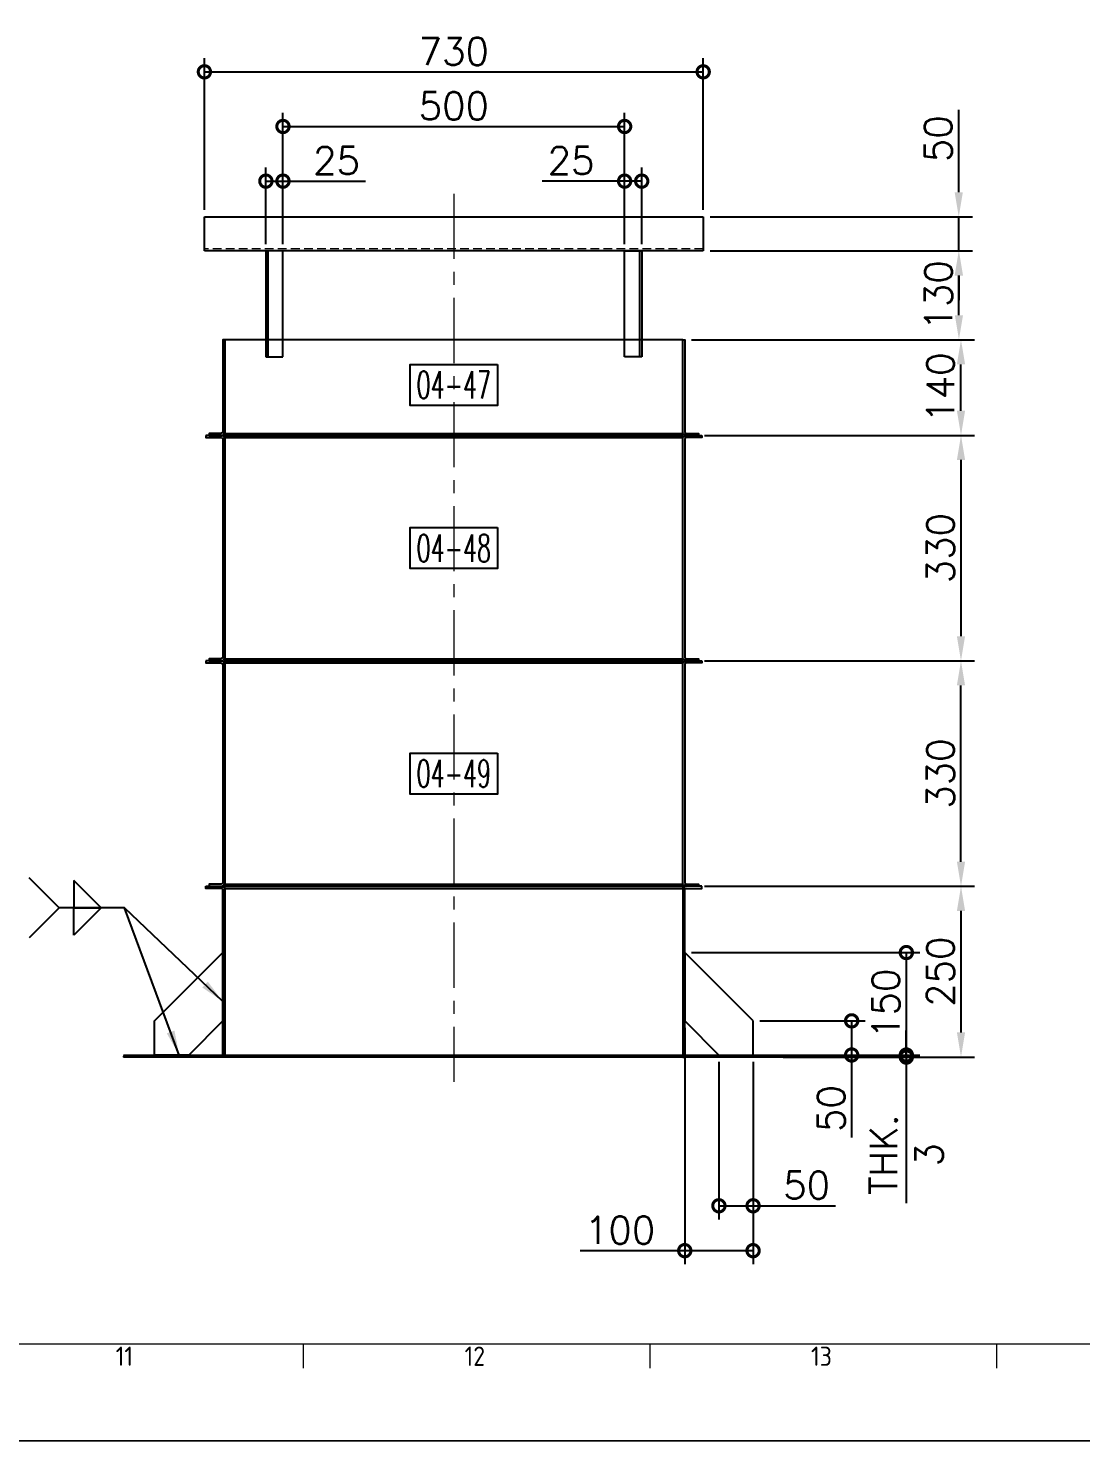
# Model space of a CAD drawing. Header units: inches. Extents: x -15980 to 45789, y -23276 to 2417.
# Drawn here: x 42708 to 44248, y -20343 to -18276 of the extents above; entities that cross this region are included whole.
import ezdxf
from ezdxf.enums import TextEntityAlignment as Align

# ---------------------------------------------------------------- set-up
doc = ezdxf.new("R2010")
doc.units = ezdxf.units.IN
doc.header["$MEASUREMENT"] = 0
doc.linetypes.add('CENTER', pattern=[50.8, 31.75, -6.35, 6.35, -6.35])
doc.linetypes.add('HIDDEN', pattern=[9.525, 6.35, -3.175])
for name, color, linetype, lineweight in [('CADRE', 254, 'Continuous', 5), ('Center line', 181, 'CENTER', 5), ('HIDDEN', 211, 'HIDDEN', 5), ('Plot Plan', 9, 'Continuous', 0), ('TEXT', 2, 'Continuous', 13)]:
    doc.layers.add(name, color=color, linetype=linetype, lineweight=lineweight)
doc.layers.add('dim', color=82, linetype='Continuous')
doc.styles.add('DIM', font='romans.shx')
doc.styles.add('ISO Proportional', font='isocp.shx')
doc.styles.add('ROMANS', font='ROMANS.shx', dxfattribs={"width": 0.9, "bigfont": '@extfont2.shx'})
doc.dimstyles.new('1x20', dxfattribs={"dimscale": 20, "dimtxt": 2, "dimasz": 1.8, "dimexe": 1, "dimexo": 0.5, "dimgap": 0.5, "dimtad": 1, "dimdsep": 46, "dimtxsty": 'DIM', "dimcen": 0, "dimclrd": 256, "dimclre": 256, "dimclrt": 2, "dimadec": 0, "dimazin": 0, "dimtfac": 1, "dimtmove": 0, "dimatfit": 3, "dimfxl": 0.7, "dimlwd": -1, "dimlwe": -1, "dimarcsym": 1})

# ---------------------------------------------------------------- blocks, each defined once
blk = doc.blocks.new('A$C2e2d12bb')
blk.add_line((28, 247), (698, 247))
for points in [[(0, 250), (22, 250, -0.414214), (28, 244), (28, 0), (25, 0), (25, 244, 0.414214), (22, 247), (0, 247)], [(726, 250), (704, 250, 0.414214), (698, 244), (698, 0), (701, 0), (701, 244, -0.414214), (704, 247), (726, 247)]]:
    blk.add_lwpolyline(points, format="xyb", close=True)
blk.add_lwpolyline([(28, 250), (698, 250), (698, 0), (28, 0)], close=True)
blk = doc.blocks.new('A$Cef5d8748')
blk.add_lwpolyline([(28, 330), (28, 327), (6, 327, 0.414214), (3, 324), (3, 6, 0.414214), (6, 3), (23, 3), (23, 0), (6, 0, -0.414214), (0, 6), (0, 324, -0.414214), (6, 330)], format="xyb", close=True)
blk = doc.blocks.new('A$C01beda2f')
for p, q in [((28, 327), (698, 327)), ((28, 3), (698, 3))]:
    blk.add_line(p, q)
blk.add_lwpolyline([(28, 0), (698, 0), (698, 330), (28, 330)], close=True)
at = {"xscale": -1}
blk.add_blockref('A$Cef5d8748', (28, 0), dxfattribs=at)
blk.add_blockref('A$Cef5d8748', (698, 0))
blk = doc.blocks.new('A$C8db47881')
blk.add_line((23, 3), (693, 3))
for points in [[(17, 3), (0, 3), (0, 0), (17, 0, 0.414214), (23, 6), (23, 140), (20, 140), (20, 6, -0.414214)], [(699, 3), (716, 3), (716, 0), (699, 0, -0.414214), (693, 6), (693, 140), (696, 140), (696, 6, 0.414214)]]:
    blk.add_lwpolyline(points, format="xyb", close=True)
blk.add_lwpolyline([(23, 0), (693, 0), (693, 140), (23, 140)], close=True)
blk = doc.blocks.new('A$C51aa2010')
for p, q in [((25, 155), (0, 155)), ((0, 155), (0, 0)), ((3, 155), (3, 0)), ((25, 0), (25, 155)), ((0, 0), (25, 0))]:
    blk.add_line(p, q)
blk = doc.blocks.new('A$C27075e6c')
for p, q in [((0, 50), (730, 50)), ((0, 0), (0, 50)), ((730, 50), (730, 0)), ((730, 0), (0, 0))]:
    blk.add_line(p, q)
at = {"layer": 'HIDDEN', "ltscale": 2}
blk.add_line((730, 3), (0, 3), dxfattribs=at)
blk = doc.blocks.new('A$Ce985aa77')
for p, q in [((100, 50), (0, 150)), ((0, 150), (0, 50)), ((0, 50), (50, 0)), ((100, 0), (100, 50)), ((50, 0), (100, 0))]:
    blk.add_line(p, q)
blk = doc.blocks.new('A$C0153b60b')
for name, p in [('A$C27075e6c', (73, 1180)), ('A$C51aa2010', (163, 1025)), ('A$C8db47881', (80, 910)), ('A$C01beda2f', (75, 580)), ('A$C01beda2f', (75, 250)), ('A$C2e2d12bb', (75, 0)), ('A$Ce985aa77', (776, 3))]:
    blk.add_blockref(name, p)
at = {"xscale": -1}
for name, p in [('A$C51aa2010', (713, 1025)), ('A$Ce985aa77', (100, 3))]:
    blk.add_blockref(name, p, dxfattribs=at)
blk = doc.blocks.new('*D933')
at = {"layer": 'Defpoints', "color": 0, "transparency": 16777216}
for p in [(43688.6, -19531.6), (43802.6, -19781.6), (44072.9, -19781.6)]:
    blk.add_point(p, dxfattribs=at)
at = {"layer": 'dim', "transparency": 16777216}
for p, q in [((43698.6, -19531.6), (44092.9, -19531.6)), ((44072.9, -19567.6), (44072.9, -19745.6)), ((43812.6, -19781.6), (44092.9, -19781.6))]:
    blk.add_line(p, q, dxfattribs=at)
for points in [[(44066.9, -19567.6), (44078.9, -19567.6), (44072.9, -19531.6)], [(44066.9, -19745.6), (44078.9, -19745.6), (44072.9, -19781.6)]]:
    blk.add_solid(points, dxfattribs=at)
at = {"layer": 'dim', "color": 2, "transparency": 16777216, "insert": (44042.9, -19656.6), "char_height": 40, "attachment_point": 5, "rotation": 90, "style": 'DIM'}
blk.add_mtext('250', dxfattribs=at)
blk = doc.blocks.new('*D934')
at = {"layer": 'Defpoints', "color": 0, "transparency": 16777216}
for p in [(43687.6, -19201.6), (44072.9, -19201.6), (43687.6, -19531.6)]:
    blk.add_point(p, dxfattribs=at)
at = {"layer": 'dim', "transparency": 16777216}
for p, q in [((43697.6, -19201.6), (44092.9, -19201.6)), ((44072.9, -19495.6), (44072.9, -19237.6)), ((43697.6, -19531.6), (44092.9, -19531.6))]:
    blk.add_line(p, q, dxfattribs=at)
for points in [[(44066.9, -19237.6), (44078.9, -19237.6), (44072.9, -19201.6)], [(44066.9, -19495.6), (44078.9, -19495.6), (44072.9, -19531.6)]]:
    blk.add_solid(points, dxfattribs=at)
at = {"layer": 'dim', "color": 2, "transparency": 16777216, "insert": (44042.9, -19366.6), "char_height": 40, "attachment_point": 5, "rotation": 90, "style": 'DIM'}
blk.add_mtext('330', dxfattribs=at)
blk = doc.blocks.new('*D930')
at = {"layer": 'Defpoints', "color": 0, "transparency": 16777216}
for p in [(43687.6, -18871.6), (43687.6, -19201.6), (44072.9, -19201.6)]:
    blk.add_point(p, dxfattribs=at)
at = {"layer": 'dim', "transparency": 16777216}
for p, q in [((43697.6, -18871.6), (44092.9, -18871.6)), ((44072.9, -18907.6), (44072.9, -19165.6)), ((43697.6, -19201.6), (44092.9, -19201.6))]:
    blk.add_line(p, q, dxfattribs=at)
for points in [[(44066.9, -18907.6), (44078.9, -18907.6), (44072.9, -18871.6)], [(44066.9, -19165.6), (44078.9, -19165.6), (44072.9, -19201.6)]]:
    blk.add_solid(points, dxfattribs=at)
at = {"layer": 'dim', "color": 2, "transparency": 16777216, "insert": (44042.9, -19036.6), "char_height": 40, "attachment_point": 5, "rotation": 90, "style": 'DIM'}
blk.add_mtext('330', dxfattribs=at)
blk = doc.blocks.new('*D935')
at = {"layer": 'Defpoints', "color": 0, "transparency": 16777216}
for p in [(43668.6, -18731.6), (44072.9, -18731.6), (43688.6, -18871.6)]:
    blk.add_point(p, dxfattribs=at)
at = {"layer": 'dim', "transparency": 16777216}
for p, q in [((43678.6, -18731.6), (44092.9, -18731.6)), ((44072.9, -18835.6), (44072.9, -18767.6)), ((43698.6, -18871.6), (44092.9, -18871.6))]:
    blk.add_line(p, q, dxfattribs=at)
for points in [[(44066.9, -18767.6), (44078.9, -18767.6), (44072.9, -18731.6)], [(44066.9, -18835.6), (44078.9, -18835.6), (44072.9, -18871.6)]]:
    blk.add_solid(points, dxfattribs=at)
at = {"layer": 'dim', "color": 2, "transparency": 16777216, "insert": (44042.9, -18801.6), "char_height": 40, "attachment_point": 5, "rotation": 90, "style": 'DIM'}
blk.add_mtext('140', dxfattribs=at)
blk = doc.blocks.new('*D936')
at = {"layer": 'Defpoints', "color": 0, "transparency": 16777216}
for p in [(43695.6, -18601.6), (44069.9, -18601.6), (43668.6, -18731.6)]:
    blk.add_point(p, dxfattribs=at)
at = {"layer": 'dim', "transparency": 16777216}
for p, q in [((43705.6, -18601.6), (44089.9, -18601.6)), ((44069.9, -18695.6), (44069.9, -18637.6)), ((43678.6, -18731.6), (44089.9, -18731.6))]:
    blk.add_line(p, q, dxfattribs=at)
for points in [[(44063.9, -18637.6), (44075.9, -18637.6), (44069.9, -18601.6)], [(44063.9, -18695.6), (44075.9, -18695.6), (44069.9, -18731.6)]]:
    blk.add_solid(points, dxfattribs=at)
at = {"layer": 'dim', "color": 2, "transparency": 16777216, "insert": (44039.9, -18666.6), "char_height": 40, "attachment_point": 5, "rotation": 90, "style": 'DIM'}
blk.add_mtext('130', dxfattribs=at)
blk = doc.blocks.new('*D937')
at = {"layer": 'Defpoints', "color": 0, "transparency": 16777216}
for p in [(43695.6, -18551.6), (44069.6, -18551.6), (43695.6, -18601.6)]:
    blk.add_point(p, dxfattribs=at)
at = {"layer": 'dim', "transparency": 16777216}
for p, q in [((44069.6, -18515.6), (44069.6, -18394.9)), ((43705.6, -18551.6), (44089.6, -18551.6)), ((44069.6, -18601.6), (44069.6, -18551.6)), ((43705.6, -18601.6), (44089.6, -18601.6)), ((44069.6, -18637.6), (44069.6, -18673.6))]:
    blk.add_line(p, q, dxfattribs=at)
for points in [[(44063.6, -18515.6), (44075.6, -18515.6), (44069.6, -18551.6)], [(44063.6, -18637.6), (44075.6, -18637.6), (44069.6, -18601.6)]]:
    blk.add_solid(points, dxfattribs=at)
at = {"layer": 'dim', "color": 2, "transparency": 16777216, "insert": (44039.6, -18437.3), "char_height": 40, "attachment_point": 5, "rotation": 90, "style": 'DIM'}
blk.add_mtext('50', dxfattribs=at)
blk = doc.blocks.new('_DotSmall')
at = {"color": 0, "linetype": 'ByBlock', "const_width": 0.5}
blk.add_lwpolyline([(-0.0625, 0, 1), (0.0625, 0, 1)], format="xyb", close=True, dxfattribs=at)
blk = doc.blocks.new('*D938')
at = {"layer": 'Defpoints', "color": 0, "transparency": 16777216}
for p in [(43768.6, -19728.6), (43912.9, -19728.6), (43768.6, -19778.6)]:
    blk.add_point(p, dxfattribs=at)
at = {"layer": 'dim', "transparency": 16777216}
for p, q in [((43778.6, -19728.6), (43932.9, -19728.6)), ((43912.9, -19728.6), (43912.9, -19778.6)), ((43778.6, -19778.6), (43932.9, -19778.6)), ((43912.9, -19778.6), (43912.9, -19899.4))]:
    blk.add_line(p, q, dxfattribs=at)
at = {"layer": 'dim', "transparency": 16777216, "xscale": 36, "yscale": 36, "zscale": 36}
for p, rotation in [((43912.9, -19728.6), 90), ((43912.9, -19778.6), 270)]:
    blk.add_blockref('_DotSmall', p, dxfattribs=dict(at, rotation=rotation))
at = {"layer": 'dim', "color": 2, "transparency": 16777216, "insert": (43882.9, -19857), "char_height": 40, "attachment_point": 5, "rotation": 90, "style": 'DIM'}
blk.add_mtext('50', dxfattribs=at)
blk = doc.blocks.new('*D939')
at = {"layer": 'Defpoints', "color": 0, "transparency": 16777216}
for p in [(43668.6, -19628.6), (43810.9, -19778.6), (43992.9, -19778.6)]:
    blk.add_point(p, dxfattribs=at)
at = {"layer": 'dim', "transparency": 16777216}
for p, q in [((43678.6, -19628.6), (44012.9, -19628.6)), ((43992.9, -19628.6), (43992.9, -19778.6)), ((43820.9, -19778.6), (44012.9, -19778.6))]:
    blk.add_line(p, q, dxfattribs=at)
at = {"layer": 'dim', "transparency": 16777216, "xscale": 36, "yscale": 36, "zscale": 36}
for p, rotation in [((43992.9, -19628.6), 90), ((43992.9, -19778.6), 270)]:
    blk.add_blockref('_DotSmall', p, dxfattribs=dict(at, rotation=rotation))
at = {"layer": 'dim', "color": 2, "transparency": 16777216, "insert": (43962.9, -19703.6), "char_height": 40, "attachment_point": 5, "rotation": 90, "style": 'DIM'}
blk.add_mtext('150', dxfattribs=at)
blk = doc.blocks.new('*D940')
at = {"layer": 'Defpoints', "color": 0, "transparency": 16777216}
for p in [(43810.9, -19778.6), (43810.9, -19781.6), (43992.9, -19781.6)]:
    blk.add_point(p, dxfattribs=at)
at = {"layer": 'dim', "transparency": 16777216}
for p, q in [((43992.9, -19778.6), (43992.9, -19742.6)), ((43820.9, -19778.6), (44012.9, -19778.6)), ((43820.9, -19781.6), (44012.9, -19781.6)), ((43992.9, -19778.6), (43992.9, -19781.6)), ((43992.9, -19781.6), (43992.9, -19995.5))]:
    blk.add_line(p, q, dxfattribs=at)
at = {"layer": 'dim', "transparency": 16777216, "xscale": 36, "yscale": 36, "zscale": 36}
for p, rotation in [((43992.9, -19778.6), 270), ((43992.9, -19781.6), 90)]:
    blk.add_blockref('_DotSmall', p, dxfattribs=dict(at, rotation=rotation))
at = {"layer": 'dim', "color": 2, "transparency": 16777216, "insert": (43992.9, -19924.6), "char_height": 40, "attachment_point": 5, "rotation": 90, "style": 'DIM'}
blk.add_mtext('THK.\\P3', dxfattribs=at)
blk = doc.blocks.new('*D941')
at = {"layer": 'Defpoints', "color": 0, "transparency": 16777216}
for p in [(43718.6, -19778.6), (43768.6, -19778.6), (43718.6, -19999.3)]:
    blk.add_point(p, dxfattribs=at)
at = {"layer": 'dim', "transparency": 16777216}
for p, q in [((43718.6, -19788.6), (43718.6, -20019.3)), ((43768.6, -19788.6), (43768.6, -20019.3)), ((43718.6, -19999.3), (43768.6, -19999.3)), ((43768.6, -19999.3), (43889.3, -19999.3))]:
    blk.add_line(p, q, dxfattribs=at)
at = {"layer": 'dim', "transparency": 16777216, "xscale": 36, "yscale": 36, "zscale": 36, "rotation": 180}
blk.add_blockref('_DotSmall', (43718.6, -19999.3), dxfattribs=at)
at = {"layer": 'dim', "transparency": 16777216, "xscale": 36, "yscale": 36, "zscale": 36}
blk.add_blockref('_DotSmall', (43768.6, -19999.3), dxfattribs=at)
at = {"layer": 'dim', "color": 2, "transparency": 16777216, "insert": (43847, -19969.3), "char_height": 40, "attachment_point": 5, "style": 'DIM'}
blk.add_mtext('50', dxfattribs=at)
blk = doc.blocks.new('*D942')
at = {"layer": 'Defpoints', "color": 0, "transparency": 16777216}
for p in [(43668.6, -19728.6), (43768.6, -19778.6), (43668.6, -20065)]:
    blk.add_point(p, dxfattribs=at)
at = {"layer": 'dim', "transparency": 16777216}
for p, q in [((43668.6, -19738.6), (43668.6, -20085)), ((43768.6, -19788.6), (43768.6, -20085)), ((43668.6, -20065), (43515.4, -20065)), ((43768.6, -20065), (43668.6, -20065))]:
    blk.add_line(p, q, dxfattribs=at)
at = {"layer": 'dim', "transparency": 16777216, "xscale": 36, "yscale": 36, "zscale": 36, "rotation": 180}
blk.add_blockref('_DotSmall', (43668.6, -20065), dxfattribs=at)
at = {"layer": 'dim', "transparency": 16777216, "xscale": 36, "yscale": 36, "zscale": 36}
blk.add_blockref('_DotSmall', (43768.6, -20065), dxfattribs=at)
at = {"layer": 'dim', "color": 2, "transparency": 16777216, "insert": (43574, -20035), "char_height": 40, "attachment_point": 5, "style": 'DIM'}
blk.add_mtext('100', dxfattribs=at)
blk = doc.blocks.new('*D952')
at = {"layer": 'Defpoints', "color": 0, "transparency": 16777216}
for p in [(43695.6, -18339.4), (42965.6, -18551.6), (43695.6, -18551.6)]:
    blk.add_point(p, dxfattribs=at)
at = {"layer": 'dim', "transparency": 16777216}
for p, q in [((42965.6, -18541.6), (42965.6, -18319.4)), ((42965.6, -18339.4), (43695.6, -18339.4)), ((43695.6, -18541.6), (43695.6, -18319.4))]:
    blk.add_line(p, q, dxfattribs=at)
at = {"layer": 'dim', "transparency": 16777216, "xscale": 36, "yscale": 36, "zscale": 36, "rotation": 180}
blk.add_blockref('_DotSmall', (42965.6, -18339.4), dxfattribs=at)
at = {"layer": 'dim', "transparency": 16777216, "xscale": 36, "yscale": 36, "zscale": 36}
blk.add_blockref('_DotSmall', (43695.6, -18339.4), dxfattribs=at)
at = {"layer": 'dim', "color": 2, "transparency": 16777216, "insert": (43330.6, -18309.4), "char_height": 40, "attachment_point": 5, "style": 'DIM'}
blk.add_mtext('730', dxfattribs=at)
blk = doc.blocks.new('*D953')
at = {"layer": 'Defpoints', "color": 0, "transparency": 16777216}
for p in [(43055.6, -18499.4), (43055.6, -18601.6), (43080.6, -18601.6)]:
    blk.add_point(p, dxfattribs=at)
at = {"layer": 'dim', "transparency": 16777216}
for p, q in [((43055.6, -18591.6), (43055.6, -18479.4)), ((43080.6, -18591.6), (43080.6, -18479.4)), ((43055.6, -18499.4), (43080.6, -18499.4)), ((43080.6, -18499.4), (43201.3, -18499.4))]:
    blk.add_line(p, q, dxfattribs=at)
at = {"layer": 'dim', "transparency": 16777216, "xscale": 36, "yscale": 36, "zscale": 36, "rotation": 180}
blk.add_blockref('_DotSmall', (43055.6, -18499.4), dxfattribs=at)
at = {"layer": 'dim', "transparency": 16777216, "xscale": 36, "yscale": 36, "zscale": 36}
blk.add_blockref('_DotSmall', (43080.6, -18499.4), dxfattribs=at)
at = {"layer": 'dim', "color": 2, "transparency": 16777216, "insert": (43159, -18469.4), "char_height": 40, "attachment_point": 5, "style": 'DIM'}
blk.add_mtext('25', dxfattribs=at)
blk = doc.blocks.new('*D954')
at = {"layer": 'Defpoints', "color": 0, "transparency": 16777216}
for p in [(43580.6, -18419.4), (43080.6, -18601.6), (43580.6, -18601.6)]:
    blk.add_point(p, dxfattribs=at)
at = {"layer": 'dim', "transparency": 16777216}
for p, q in [((43080.6, -18591.6), (43080.6, -18399.4)), ((43580.6, -18591.6), (43580.6, -18399.4)), ((43080.6, -18419.4), (43580.6, -18419.4))]:
    blk.add_line(p, q, dxfattribs=at)
at = {"layer": 'dim', "transparency": 16777216, "xscale": 36, "yscale": 36, "zscale": 36, "rotation": 180}
blk.add_blockref('_DotSmall', (43080.6, -18419.4), dxfattribs=at)
at = {"layer": 'dim', "transparency": 16777216, "xscale": 36, "yscale": 36, "zscale": 36}
blk.add_blockref('_DotSmall', (43580.6, -18419.4), dxfattribs=at)
at = {"layer": 'dim', "color": 2, "transparency": 16777216, "insert": (43330.6, -18389.4), "char_height": 40, "attachment_point": 5, "style": 'DIM'}
blk.add_mtext('500', dxfattribs=at)
blk = doc.blocks.new('*D955')
at = {"layer": 'Defpoints', "color": 0, "transparency": 16777216}
for p in [(43605.6, -18499.4), (43580.6, -18601.6), (43605.6, -18601.6)]:
    blk.add_point(p, dxfattribs=at)
at = {"layer": 'dim', "transparency": 16777216}
for p, q in [((43580.6, -18591.6), (43580.6, -18479.4)), ((43605.6, -18591.6), (43605.6, -18479.4)), ((43580.6, -18499.4), (43459.8, -18499.4)), ((43605.6, -18499.4), (43580.6, -18499.4))]:
    blk.add_line(p, q, dxfattribs=at)
at = {"layer": 'dim', "transparency": 16777216, "xscale": 36, "yscale": 36, "zscale": 36, "rotation": 180}
blk.add_blockref('_DotSmall', (43580.6, -18499.4), dxfattribs=at)
at = {"layer": 'dim', "transparency": 16777216, "xscale": 36, "yscale": 36, "zscale": 36}
blk.add_blockref('_DotSmall', (43605.6, -18499.4), dxfattribs=at)
at = {"layer": 'dim', "color": 2, "transparency": 16777216, "insert": (43502.2, -18469.4), "char_height": 40, "attachment_point": 5, "style": 'DIM'}
blk.add_mtext('25', dxfattribs=at)
blk = doc.blocks.new('A$Ceb6babff')
at = {"layer": 'CADRE', "color": 2}
for p, q in [((7152.5, 132.6), (7152.5, 176.8)), ((7786.6, 132.6), (7786.6, 176.8)), ((8420.8, 132.6), (8420.8, 176.8))]:
    blk.add_line(p, q, dxfattribs=at)
at = {"layer": 'CADRE', "color": 8}
blk.add_lwpolyline([(0, 0), (10500, 0), (10500, 7424.2), (0, 7424.2)], close=True, dxfattribs=at)
at = {"layer": 'CADRE', "color": 4}
blk.add_lwpolyline([(176.8, 7247.5), (10323.2, 7247.5), (10323.2, 176.8), (176.8, 176.8)], close=True, dxfattribs=at)
at = {"layer": 'Plot Plan', "linetype": 'ByBlock'}
blk.add_lwpolyline([(10500, 0), (0, 0), (0, 7424.2), (10500, 7424.2)], close=True, dxfattribs=at)
at = {"layer": 'CADRE', "color": 2, "style": 'ISO Proportional'}
for s, p in [('11', (6824.9, 154.7)), ('12', (7466, 154.7)), ('13', (8100.2, 154.7))]:
    blk.add_text(s, height=35.35, dxfattribs=at).set_placement(p, align=Align.MIDDLE)

msp = doc.modelspace()

# ---------------------------------------------------------------- linework, layer by layer
for p, q in [((42846.958, -19778.636), (43814.186, -19778.636)), ((43813.552, -19781.636), (42847.592, -19781.636))]:
    msp.add_line(p, q)
at = {"color": 1}
for points in [[(42774.382, -19523.064), (42774.382, -19563.064), (42814.382, -19563.064)], [(42774.382, -19603.064), (42774.382, -19563.064), (42814.382, -19563.064)]]:
    msp.add_lwpolyline(points, close=True, dxfattribs=at)
for points in [[(42846.958, -19778.636), (42847.304, -19778.929), (42848.024, -19779.541), (42846.94, -19780.228), (42847.457, -19781.464), (42847.592, -19781.636)], [(43814.186, -19778.636), (43813.841, -19778.929), (43813.12, -19779.541), (43814.204, -19780.228), (43813.687, -19781.464), (43813.552, -19781.636)]]:
    msp.add_open_spline(points, degree=3, knots=[0, 0, 0, 0, 1.09598604, 2.28944047, 3.06164214, 3.06164214, 3.06164214, 3.06164214])
at = {"layer": 'Center line', "ltscale": 3}
msp.add_line((43330.572, -18517.986), (43330.572, -19817.684), dxfattribs=at)
at = {"layer": 'dim'}
for q in [(42708.907, -19519.032), (42708.907, -19607.096)]:
    msp.add_line((42752.938, -19563.064), q, dxfattribs=at)
for points in [[(43394.572, -18767.632), (43394.572, -18827.632), (43266.572, -18827.632), (43266.572, -18767.632)], [(43394.572, -19006.636), (43394.572, -19066.636), (43266.572, -19066.636), (43266.572, -19006.636)], [(43394.572, -19336.636), (43394.572, -19396.636), (43266.572, -19396.636), (43266.572, -19336.636)]]:
    msp.add_lwpolyline(points, close=True, dxfattribs=at)

# ---------------------------------------------------------------- block references
at = {"xscale": 0.8, "yscale": 0.8, "zscale": 0.8}
msp.add_blockref('A$Ceb6babff', (37388.56, -20343.245), dxfattribs=at)
msp.add_blockref('A$C0153b60b', (42892.572, -19781.636))

# ---------------------------------------------------------------- texts
at = {"layer": 'TEXT', "ltscale": 0.5, "style": 'ROMANS', "width": 0.6}
for s, p in [('04-47', (43330.572, -18797.632)), ('04-48', (43330.572, -19036.636)), ('04-49', (43330.572, -19366.636))]:
    msp.add_text(s, height=40, rotation=359.999944, dxfattribs=at).set_placement(p, align=Align.MIDDLE_CENTER)

# ---------------------------------------------------------------- dimensions: what is measured, and where the dimension line sits
at = {"layer": 'dim'}
dim = msp.add_linear_dim(base=(43695.572, -18339.409), p1=(42965.572, -18551.636), p2=(43695.572, -18551.636), dimstyle='1x20', override={"dimblk1": 'DotSmall', "dimblk2": 'DotSmall', "dimsah": 1}, dxfattribs=at)
dim.commit()
dim.dimension.update_dxf_attribs({"geometry": '*D952', "text_midpoint": (43330.572, -18309.409)})
for base, p1, p2, override, picture, middle in [((43580.572, -18419.409), (43080.572, -18601.636), (43580.572, -18601.636), {"dimblk1": 'DotSmall', "dimblk2": 'DotSmall', "dimsah": 1, "dimtmove": 0}, '*D954', (43330.572, -18419.409)), ((43055.572, -18499.409), (43080.572, -18601.636), (43055.572, -18601.636), {"dimblk1": 'DotSmall', "dimblk2": 'DotSmall', "dimsah": 1}, '*D953', (43158.953, -18499.409)), ((43605.572, -18499.409), (43580.572, -18601.636), (43605.572, -18601.636), {"dimblk1": 'DotSmall', "dimblk2": 'DotSmall', "dimsah": 1}, '*D955', (43502.191, -18499.409)), ((43668.572, -20065.041), (43768.572, -19778.636), (43668.572, -19728.636), {"dimblk1": 'DotSmall', "dimblk2": 'DotSmall', "dimsah": 1, "dimtmove": 0}, '*D942', (43574.001, -20065.041)), ((43718.572, -19999.346), (43768.572, -19778.636), (43718.572, -19778.636), {"dimblk1": 'DotSmall', "dimblk2": 'DotSmall', "dimsah": 1, "dimtmove": 0}, '*D941', (43846.953, -19999.346))]:
    dim = msp.add_linear_dim(base=base, p1=p1, p2=p2, dimstyle='1x20', override=override, dxfattribs=at)
    dim.commit()
    dim.dimension.update_dxf_attribs({"geometry": picture, "text_midpoint": middle, "dimtype": 160})
for base, p1, p2, angle, picture, middle in [((44069.558, -18551.636), (43695.572, -18601.636), (43695.572, -18551.636), 90, '*D937', (44039.558, -18437.256)), ((44069.886, -18601.636), (43668.572, -18731.636), (43695.572, -18601.636), 90, '*D936', (44039.886, -18666.636)), ((44072.886, -18731.636), (43688.572, -18871.636), (43668.572, -18731.636), 90, '*D935', (44042.886, -18801.636)), ((44072.886, -19201.636), (43687.612, -18871.636), (43687.612, -19201.636), 270, '*D930', (44042.886, -19036.636)), ((44072.886, -19201.636), (43687.612, -19531.636), (43687.612, -19201.636), 90, '*D934', (44042.886, -19366.636))]:
    dim = msp.add_linear_dim(base=base, p1=p1, p2=p2, angle=angle, dimstyle='1x20', dxfattribs=at)
    dim.commit()
    dim.dimension.update_dxf_attribs({"geometry": picture, "text_midpoint": middle})
for base, p1, p2, override, picture, middle in [((44072.886, -19781.636), (43688.572, -19531.636), (43802.555, -19781.636), {"dimtmove": 0}, '*D933', (44072.886, -19656.636)), ((43992.886, -19778.636), (43668.572, -19628.636), (43810.906, -19778.636), {"dimblk1": 'DotSmall', "dimblk2": 'DotSmall', "dimsah": 1, "dimtmove": 0}, '*D939', (43992.886, -19703.636)), ((43912.886, -19728.636), (43768.572, -19778.636), (43768.572, -19728.636), {"dimblk1": 'DotSmall', "dimblk2": 'DotSmall', "dimsah": 1, "dimtmove": 0}, '*D938', (43912.886, -19857.017))]:
    dim = msp.add_linear_dim(base=base, p1=p1, p2=p2, angle=90, dimstyle='1x20', override=override, dxfattribs=at)
    dim.commit()
    dim.dimension.update_dxf_attribs({"geometry": picture, "text_midpoint": middle, "dimtype": 160})
dim = msp.add_linear_dim(base=(43992.886, -19781.636), p1=(43810.906, -19778.636), p2=(43810.906, -19781.636), angle=90, text='THK.\\X<>', dimstyle='1x20', override={"dimblk1": 'DotSmall', "dimblk2": 'DotSmall', "dimsah": 1, "dimtmove": 0}, dxfattribs=at)
dim.commit()
dim.dimension.update_dxf_attribs({"geometry": '*D940', "text_midpoint": (43992.886, -19924.589), "dimtype": 160})

# ---------------------------------------------------------------- leaders
for points in [[(42928.755, -19778.636), (42848.54, -19563.064), (42752.938, -19563.064)], [(42992.572, -19700.3), (42848.54, -19563.064), (42752.938, -19563.064)]]:
    msp.add_leader(points, dimstyle='1x20', dxfattribs=at)

doc.saveas('drawing.dxf')
